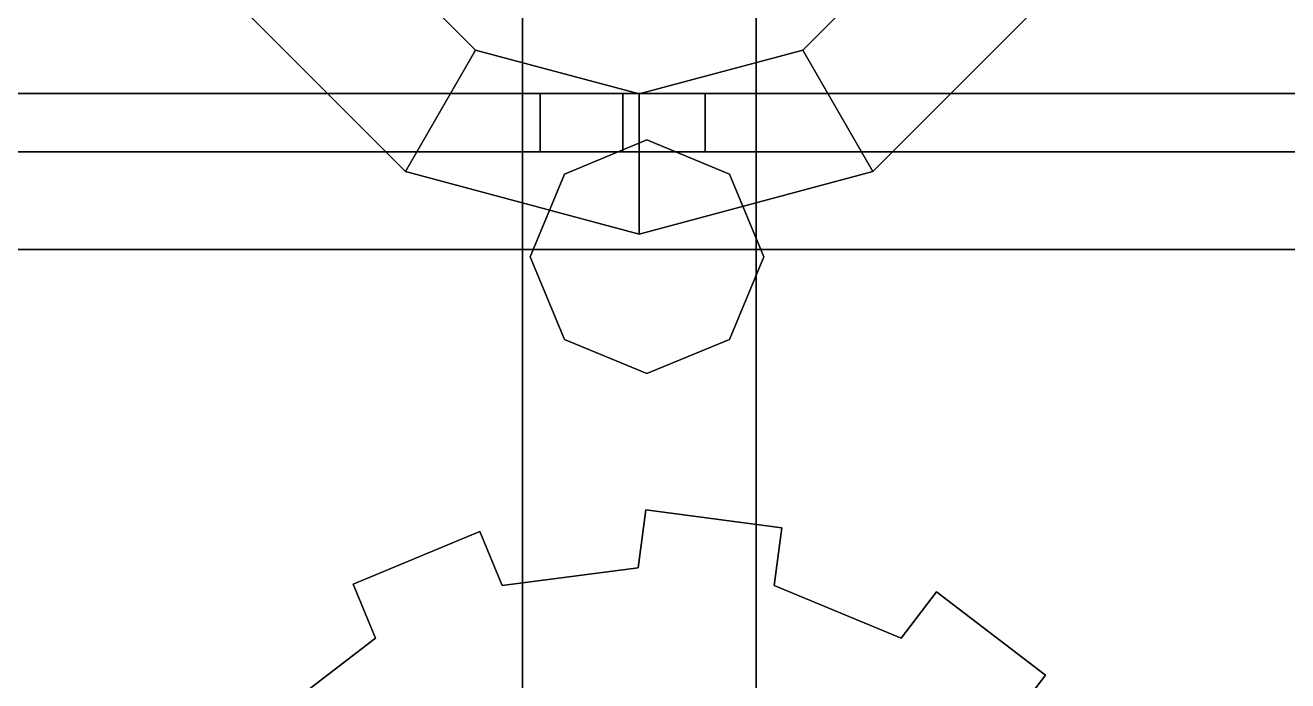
# Model space of a CAD drawing. Header units: metres. Extents: x -3.92 to 3.88, y 1068.45 to 1071.66.
# Drawn here: x -0.657 to 0.694, y 1069.515 to 1070.216 of the extents above; entities that cross this region are included whole.
import ezdxf

# ---------------------------------------------------------------- set-up
doc = ezdxf.new("R2010")
doc.units = ezdxf.units.M

msp = doc.modelspace()

# ---------------------------------------------------------------- linework, layer by layer
at = {"layer": 'Tank'}
for points, invisible_edges in [([(0.1527, 1069.6787, 19.7883), (-0.0011, 1069.6359, 19.7883), (0.0071, 1069.6979, 19.7883)], 1), ([(-0.0011, 1069.6359, 21.7883), (0.0071, 1069.6979, 19.7883), (-0.0011, 1069.6359, 19.7883)], 1), ([(0.0071, 1069.6979, 19.7883), (-0.0011, 1069.6359, 21.7883), (0.0071, 1069.6979, 21.7883)], 1), ([(-0.0011, 1069.6359, 21.7883), (0.1527, 1069.6787, 21.7883), (0.0071, 1069.6979, 21.7883)], 1), ([(0.0071, 1069.6979, 19.7883), (0.1527, 1069.6787, 21.7883), (0.1527, 1069.6787, 19.7883)], 1), ([(0.1527, 1069.6787, 21.7883), (0.0071, 1069.6979, 19.7883), (0.0071, 1069.6979, 21.7883)], 1), ([(-0.1466, 1069.6168, 19.7883), (-0.3062, 1069.6183, 19.7883), (-0.1706, 1069.6745, 19.7883)], 1), ([(-0.3062, 1069.6183, 19.7883), (-0.1706, 1069.6745, 21.7883), (-0.1706, 1069.6745, 19.7883)], 1), ([(-0.1706, 1069.6745, 21.7883), (-0.3062, 1069.6183, 19.7883), (-0.3062, 1069.6183, 21.7883)], 1), ([(-0.3062, 1069.6183, 21.7883), (-0.1466, 1069.6168, 21.7883), (-0.1706, 1069.6745, 21.7883)], 1), ([(-0.1706, 1069.6745, 21.7883), (-0.1466, 1069.6168, 19.7883), (-0.1706, 1069.6745, 19.7883)], 1), ([(-0.1466, 1069.6168, 19.7883), (-0.1706, 1069.6745, 21.7883), (-0.1466, 1069.6168, 21.7883)], 1), ([(0.1445, 1069.6168, 19.7883), (-0.0011, 1069.6359, 19.7883), (0.1527, 1069.6787, 19.7883)], 3), ([(-0.0011, 1069.6359, 21.7883), (0.1445, 1069.6168, 21.7883), (0.1527, 1069.6787, 21.7883)], 13), ([(0.1527, 1069.6787, 21.7883), (0.1445, 1069.6168, 19.7883), (0.1527, 1069.6787, 19.7883)], 1), ([(0.1445, 1069.6168, 19.7883), (0.1527, 1069.6787, 21.7883), (0.1445, 1069.6168, 21.7883)], 1), ([(0.1445, 1069.6168, 19.7883), (-0.1466, 1069.6168, 19.7883), (-0.0011, 1069.6359, 19.7883)], 13), ([(0.1445, 1069.6168, 21.7883), (-0.0011, 1069.6359, 21.7883), (-0.1466, 1069.6168, 21.7883)], 13), ([(-0.1466, 1069.6168, 19.7883), (-0.0011, 1069.6359, 21.7883), (-0.0011, 1069.6359, 19.7883)], 1), ([(-0.0011, 1069.6359, 21.7883), (-0.1466, 1069.6168, 19.7883), (-0.1466, 1069.6168, 21.7883)], 1), ([(-0.3062, 1069.6183, 19.7883), (0.2802, 1069.5606, 19.7883), (-0.2823, 1069.5606, 19.7883)], 3), ([(0.2802, 1069.5606, 19.7883), (-0.3062, 1069.6183, 19.7883), (-0.1466, 1069.6168, 19.7883)], 15), ([(-0.2823, 1069.5606, 21.7883), (-0.3062, 1069.6183, 19.7883), (-0.2823, 1069.5606, 19.7883)], 1), ([(-0.3062, 1069.6183, 19.7883), (-0.2823, 1069.5606, 21.7883), (-0.3062, 1069.6183, 21.7883)], 1), ([(-0.2823, 1069.5606, 21.7883), (-0.1466, 1069.6168, 21.7883), (-0.3062, 1069.6183, 21.7883)], 3), ([(-0.2823, 1069.5606, 21.7883), (0.2802, 1069.5606, 21.7883), (0.1445, 1069.6168, 21.7883)], 13), ([(-0.2823, 1069.5606, 21.7883), (0.1445, 1069.6168, 21.7883), (-0.1466, 1069.6168, 21.7883)], 15), ([(-0.1466, 1069.6168, 19.7883), (0.1445, 1069.6168, 19.7883), (0.2802, 1069.5606, 19.7883)], 13), ([(0.1445, 1069.6168, 19.7883), (0.2802, 1069.5606, 21.7883), (0.2802, 1069.5606, 19.7883)], 1), ([(0.2802, 1069.5606, 21.7883), (0.1445, 1069.6168, 19.7883), (0.1445, 1069.6168, 21.7883)], 1), ([(0.4347, 1069.5208, 19.7883), (0.2802, 1069.5606, 19.7883), (0.3182, 1069.6102, 19.7883)], 1), ([(0.2802, 1069.5606, 21.7883), (0.3182, 1069.6102, 19.7883), (0.2802, 1069.5606, 19.7883)], 1), ([(0.3182, 1069.6102, 19.7883), (0.2802, 1069.5606, 21.7883), (0.3182, 1069.6102, 21.7883)], 1), ([(0.3182, 1069.6102, 21.7883), (0.2802, 1069.5606, 21.7883), (0.4347, 1069.5208, 21.7883)], 2), ([(0.3182, 1069.6102, 19.7883), (0.4347, 1069.5208, 21.7883), (0.4347, 1069.5208, 19.7883)], 1), ([(0.4347, 1069.5208, 21.7883), (0.3182, 1069.6102, 19.7883), (0.3182, 1069.6102, 21.7883)], 1), ([(0.3967, 1069.4712, 19.7883), (-0.3988, 1069.4712, 19.7883), (-0.2823, 1069.5606, 19.7883)], 13), ([(-0.3988, 1069.4712, 19.7883), (-0.2823, 1069.5606, 21.7883), (-0.2823, 1069.5606, 19.7883)], 1), ([(-0.2823, 1069.5606, 21.7883), (-0.3988, 1069.4712, 19.7883), (-0.3988, 1069.4712, 21.7883)], 1), ([(-0.3988, 1069.4712, 21.7883), (0.4347, 1069.5208, 21.7883), (-0.2823, 1069.5606, 21.7883)], 3), ([(0.3967, 1069.4712, 19.7883), (-0.2823, 1069.5606, 19.7883), (0.4347, 1069.5208, 19.7883)], 3), ([(0.4347, 1069.5208, 19.7883), (-0.2823, 1069.5606, 19.7883), (0.2802, 1069.5606, 19.7883)], 15), ([(-0.2823, 1069.5606, 21.7883), (0.4347, 1069.5208, 21.7883), (0.2802, 1069.5606, 21.7883)], 15), ([(0.4347, 1069.5208, 21.7883), (-0.3988, 1069.4712, 21.7883), (0.3967, 1069.4712, 21.7883)], 3), ([(0.4347, 1069.5208, 21.7883), (0.3967, 1069.4712, 19.7883), (0.4347, 1069.5208, 19.7883)], 1), ([(0.3967, 1069.4712, 19.7883), (0.4347, 1069.5208, 21.7883), (0.3967, 1069.4712, 21.7883)], 1)]:
    msp.add_3dface(points, dxfattribs=dict(at, invisible_edges=invisible_edges))
at = {"layer": 'tower_j_cross'}
for points, invisible_edges in [([(-3.9177, 1070.1431, 25.1328), (3.8823, 1069.9764, 25.1328), (-3.9177, 1069.9764, 25.1328)], 1), ([(3.8823, 1069.9764, 25.1328), (-3.9177, 1070.1431, 25.1328), (3.8823, 1070.1431, 25.1328)], 1), ([(3.8823, 1070.1431, 25.4662), (-3.9177, 1069.9764, 25.4662), (3.8823, 1069.9764, 25.4662)], 1), ([(-3.9177, 1069.9764, 25.4662), (3.8823, 1070.1431, 25.4662), (-3.9177, 1070.1431, 25.4662)], 3), ([(-3.9177, 1070.1431, 25.4662), (3.8823, 1070.1431, 25.4662), (-0.0177, 1070.1431, 25.4662)], 1), ([(-3.9177, 1070.1431, 25.1328), (3.8823, 1070.1431, 25.4662), (3.8823, 1070.1431, 25.1328)], 1), ([(3.8823, 1070.1431, 25.4662), (-3.9177, 1070.1431, 25.1328), (-0.0177, 1070.1431, 25.4662)], 3), ([(-0.0177, 1070.1431, 25.4662), (-3.9177, 1070.1431, 25.1328), (-3.9177, 1070.1431, 25.4662)], 1), ([(-3.0177, 1070.1431, 27.4505), (2.9823, 1070.1431, 27.7838), (2.9823, 1070.1431, 27.4505)], 1), ([(2.9823, 1070.1431, 27.7838), (-3.0177, 1070.1431, 27.4505), (-0.0177, 1070.1431, 27.7838)], 3), ([(-0.0177, 1070.1431, 27.7838), (-3.0177, 1070.1431, 27.4505), (-3.0177, 1070.1431, 27.7838)], 1), ([(-3.0177, 1070.1431, 27.4505), (2.9823, 1069.9764, 27.4505), (-3.0177, 1069.9764, 27.4505)], 1), ([(2.9823, 1069.9764, 27.4505), (-3.0177, 1070.1431, 27.4505), (2.9823, 1070.1431, 27.4505)], 1), ([(2.9823, 1070.1431, 27.7838), (-3.0177, 1069.9764, 27.7838), (2.9823, 1069.9764, 27.7838)], 1), ([(-3.0177, 1069.9764, 27.7838), (2.9823, 1070.1431, 27.7838), (-3.0177, 1070.1431, 27.7838)], 3), ([(-3.0177, 1070.1431, 27.7838), (2.9823, 1070.1431, 27.7838), (-0.0177, 1070.1431, 27.7838)], 1), ([(-3.9177, 1069.9764, 25.4662), (3.8823, 1069.9764, 25.1328), (3.8823, 1069.9764, 25.4662)], 1), ([(3.8823, 1069.9764, 25.1328), (-3.9177, 1069.9764, 25.4662), (-3.9177, 1069.9764, 25.1328)], 1), ([(-3.0177, 1069.9764, 27.7838), (2.9823, 1069.9764, 27.4505), (2.9823, 1069.9764, 27.7838)], 1), ([(2.9823, 1069.9764, 27.4505), (-3.0177, 1069.9764, 27.7838), (-3.0177, 1069.9764, 27.4505)], 1)]:
    msp.add_3dface(points, dxfattribs=dict(at, invisible_edges=invisible_edges))
at = {"layer": 'tower_j_diag', "invisible_edges": 1}
for points in [[(-0.106, 1070.1431, 23.7186), (-1.3435, 1070.1431, 25.1328), (-1.5203, 1070.1431, 25.1328)], [(-0.106, 1070.1431, 23.7186), (-1.5203, 1070.0806, 25.1328), (-0.106, 1070.0806, 23.7186)], [(-1.5203, 1070.0806, 25.1328), (-0.106, 1070.1431, 23.7186), (-1.5203, 1070.1431, 25.1328)], [(-0.106, 1070.1431, 26.0363), (-1.3435, 1070.1431, 27.4505), (-1.5203, 1070.1431, 27.4505)], [(-0.106, 1070.1431, 26.0363), (-1.5203, 1070.0806, 27.4505), (-0.106, 1070.0806, 26.0363)], [(-1.5203, 1070.0806, 27.4505), (-0.106, 1070.1431, 26.0363), (-1.5203, 1070.1431, 27.4505)], [(-1.3435, 1070.1431, 25.1328), (-0.106, 1070.1431, 23.7186), (-0.0177, 1070.1431, 23.807)], [(-1.3435, 1070.1431, 25.1328), (-0.0177, 1070.0806, 23.807), (-1.3435, 1070.0806, 25.1328)], [(-0.0177, 1070.0806, 23.807), (-1.3435, 1070.1431, 25.1328), (-0.0177, 1070.1431, 23.807)], [(-1.3435, 1070.1431, 27.4505), (-0.106, 1070.1431, 26.0363), (-0.0177, 1070.1431, 26.1247)], [(-1.3435, 1070.1431, 27.4505), (-0.0177, 1070.0806, 26.1247), (-1.3435, 1070.0806, 27.4505)], [(-0.0177, 1070.0806, 26.1247), (-1.3435, 1070.1431, 27.4505), (-0.0177, 1070.1431, 26.1247)], [(-0.0177, 1070.0806, 23.807), (-0.106, 1070.1431, 23.7186), (-0.106, 1070.0806, 23.7186)], [(-0.106, 1070.1431, 23.7186), (-0.0177, 1070.0806, 23.807), (-0.0177, 1070.1431, 23.807)], [(-0.0177, 1070.0806, 26.1247), (-0.106, 1070.1431, 26.0363), (-0.106, 1070.0806, 26.0363)], [(-0.106, 1070.1431, 26.0363), (-0.0177, 1070.0806, 26.1247), (-0.0177, 1070.1431, 26.1247)], [(1.3082, 1070.1431, 25.1328), (0.0707, 1070.1431, 23.7186), (-0.0177, 1070.1431, 23.807)], [(1.3082, 1070.1431, 25.1328), (-0.0177, 1070.0806, 23.807), (1.3082, 1070.0806, 25.1328)], [(-0.0177, 1070.0806, 23.807), (1.3082, 1070.1431, 25.1328), (-0.0177, 1070.1431, 23.807)], [(-0.0177, 1070.0806, 23.807), (0.0707, 1070.1431, 23.7186), (0.0707, 1070.0806, 23.7186)], [(0.0707, 1070.1431, 23.7186), (-0.0177, 1070.0806, 23.807), (-0.0177, 1070.1431, 23.807)], [(1.3082, 1070.1431, 27.4505), (0.0707, 1070.1431, 26.0363), (-0.0177, 1070.1431, 26.1247)], [(1.3082, 1070.1431, 27.4505), (-0.0177, 1070.0806, 26.1247), (1.3082, 1070.0806, 27.4505)], [(-0.0177, 1070.0806, 26.1247), (1.3082, 1070.1431, 27.4505), (-0.0177, 1070.1431, 26.1247)], [(-0.0177, 1070.0806, 26.1247), (0.0707, 1070.1431, 26.0363), (0.0707, 1070.0806, 26.0363)], [(0.0707, 1070.1431, 26.0363), (-0.0177, 1070.0806, 26.1247), (-0.0177, 1070.1431, 26.1247)], [(0.0707, 1070.1431, 23.7186), (1.3082, 1070.1431, 25.1328), (1.4849, 1070.1431, 25.1328)], [(0.0707, 1070.1431, 23.7186), (1.4849, 1070.0806, 25.1328), (0.0707, 1070.0806, 23.7186)], [(1.4849, 1070.0806, 25.1328), (0.0707, 1070.1431, 23.7186), (1.4849, 1070.1431, 25.1328)], [(0.0707, 1070.1431, 26.0363), (1.3082, 1070.1431, 27.4505), (1.4849, 1070.1431, 27.4505)], [(0.0707, 1070.1431, 26.0363), (1.4849, 1070.0806, 27.4505), (0.0707, 1070.0806, 26.0363)], [(1.4849, 1070.0806, 27.4505), (0.0707, 1070.1431, 26.0363), (1.4849, 1070.1431, 27.4505)], [(-1.3435, 1070.0806, 25.1328), (-0.106, 1070.0806, 23.7186), (-1.5203, 1070.0806, 25.1328)], [(-1.3435, 1070.0806, 27.4505), (-0.106, 1070.0806, 26.0363), (-1.5203, 1070.0806, 27.4505)], [(-0.106, 1070.0806, 23.7186), (-1.3435, 1070.0806, 25.1328), (-0.0177, 1070.0806, 23.807)], [(-0.106, 1070.0806, 26.0363), (-1.3435, 1070.0806, 27.4505), (-0.0177, 1070.0806, 26.1247)], [(0.0707, 1070.0806, 23.7186), (1.3082, 1070.0806, 25.1328), (-0.0177, 1070.0806, 23.807)], [(0.0707, 1070.0806, 26.0363), (1.3082, 1070.0806, 27.4505), (-0.0177, 1070.0806, 26.1247)], [(1.3082, 1070.0806, 25.1328), (0.0707, 1070.0806, 23.7186), (1.4849, 1070.0806, 25.1328)], [(1.3082, 1070.0806, 27.4505), (0.0707, 1070.0806, 26.0363), (1.4849, 1070.0806, 27.4505)]]:
    msp.add_3dface(points, dxfattribs=at)
at = {"layer": 'tower_j_insulator'}
for points, invisible_edges in [([(-0.0801, 1070.0569, 17.9108), (0.0966, 1070.0569, 17.9108), (0.0083, 1070.0935, 17.9108)], 1), ([(0.0966, 1070.0569, 17.8483), (-0.0801, 1070.0569, 17.8483), (0.0083, 1070.0935, 17.8483)], 1), ([(0.0966, 1070.0569, 18.1296), (-0.0801, 1070.0569, 18.1296), (0.0083, 1070.0935, 18.1296)], 1), ([(0.0966, 1070.0569, 17.4733), (-0.0801, 1070.0569, 17.4733), (0.0083, 1070.0935, 17.4733)], 1), ([(-0.0801, 1070.0569, 17.4733), (0.0083, 1070.0935, 17.5358), (0.0083, 1070.0935, 17.4733)], 1), ([(0.0083, 1070.0935, 17.5358), (-0.0801, 1070.0569, 17.4733), (-0.0801, 1070.0569, 17.5358)], 1), ([(-0.0801, 1070.0569, 17.5358), (0.0966, 1070.0569, 17.5358), (0.0083, 1070.0935, 17.5358)], 1), ([(0.0966, 1070.0569, 17.5671), (-0.0801, 1070.0569, 17.5671), (0.0083, 1070.0935, 17.5671)], 1), ([(-0.0801, 1070.0569, 18.1296), (0.0083, 1070.0935, 18.1921), (0.0083, 1070.0935, 18.1296)], 1), ([(0.0083, 1070.0935, 18.1921), (-0.0801, 1070.0569, 18.1296), (-0.0801, 1070.0569, 18.1921)], 1), ([(-0.0801, 1070.0569, 17.6296), (0.0966, 1070.0569, 17.6296), (0.0083, 1070.0935, 17.6296)], 1), ([(-0.0801, 1070.0569, 17.5671), (0.0083, 1070.0935, 17.6296), (0.0083, 1070.0935, 17.5671)], 1), ([(0.0083, 1070.0935, 17.6296), (-0.0801, 1070.0569, 17.5671), (-0.0801, 1070.0569, 17.6296)], 1), ([(-0.0801, 1070.0569, 18.0046), (0.0966, 1070.0569, 18.0046), (0.0083, 1070.0935, 18.0046)], 1), ([(-0.0801, 1070.0569, 18.1921), (0.0966, 1070.0569, 18.1921), (0.0083, 1070.0935, 18.1921)], 1), ([(0.0966, 1070.0569, 18.0358), (-0.0801, 1070.0569, 18.0358), (0.0083, 1070.0935, 18.0358)], 1), ([(-0.0801, 1070.0569, 18.0983), (0.0966, 1070.0569, 18.0983), (0.0083, 1070.0935, 18.0983)], 1), ([(0.0966, 1070.0569, 17.9421), (-0.0801, 1070.0569, 17.9421), (0.0083, 1070.0935, 17.9421)], 1), ([(-0.0801, 1070.0569, 17.8483), (0.0083, 1070.0935, 17.9108), (0.0083, 1070.0935, 17.8483)], 1), ([(0.0083, 1070.0935, 17.9108), (-0.0801, 1070.0569, 17.8483), (-0.0801, 1070.0569, 17.9108)], 1), ([(-0.0801, 1070.0569, 18.0358), (0.0083, 1070.0935, 18.0983), (0.0083, 1070.0935, 18.0358)], 1), ([(0.0083, 1070.0935, 18.0983), (-0.0801, 1070.0569, 18.0358), (-0.0801, 1070.0569, 18.0983)], 1), ([(-0.0801, 1070.0569, 17.9421), (0.0083, 1070.0935, 18.0046), (0.0083, 1070.0935, 17.9421)], 1), ([(0.0083, 1070.0935, 18.0046), (-0.0801, 1070.0569, 17.9421), (-0.0801, 1070.0569, 18.0046)], 1), ([(-0.0801, 1070.0569, 17.8171), (0.0966, 1070.0569, 17.8171), (0.0083, 1070.0935, 17.8171)], 1), ([(-0.0801, 1070.0569, 17.7546), (0.0083, 1070.0935, 17.8171), (0.0083, 1070.0935, 17.7546)], 1), ([(0.0083, 1070.0935, 17.8171), (-0.0801, 1070.0569, 17.7546), (-0.0801, 1070.0569, 17.8171)], 1), ([(0.0966, 1070.0569, 17.7546), (-0.0801, 1070.0569, 17.7546), (0.0083, 1070.0935, 17.7546)], 1), ([(0.0966, 1070.0569, 17.6608), (-0.0801, 1070.0569, 17.6608), (0.0083, 1070.0935, 17.6608)], 1), ([(-0.0801, 1070.0569, 17.6608), (0.0083, 1070.0935, 17.7233), (0.0083, 1070.0935, 17.6608)], 1), ([(0.0083, 1070.0935, 17.7233), (-0.0801, 1070.0569, 17.6608), (-0.0801, 1070.0569, 17.7233)], 1), ([(-0.0801, 1070.0569, 17.7233), (0.0966, 1070.0569, 17.7233), (0.0083, 1070.0935, 17.7233)], 1), ([(0.0083, 1070.0935, 17.4733), (0.0966, 1070.0569, 17.5358), (0.0966, 1070.0569, 17.4733)], 1), ([(0.0966, 1070.0569, 17.5358), (0.0083, 1070.0935, 17.4733), (0.0083, 1070.0935, 17.5358)], 1), ([(0.0083, 1070.0935, 18.1296), (0.0966, 1070.0569, 18.1921), (0.0966, 1070.0569, 18.1296)], 1), ([(0.0966, 1070.0569, 18.1921), (0.0083, 1070.0935, 18.1296), (0.0083, 1070.0935, 18.1921)], 1), ([(0.0083, 1070.0935, 17.5671), (0.0966, 1070.0569, 17.6296), (0.0966, 1070.0569, 17.5671)], 1), ([(0.0966, 1070.0569, 17.6296), (0.0083, 1070.0935, 17.5671), (0.0083, 1070.0935, 17.6296)], 1), ([(0.0083, 1070.0935, 18.0358), (0.0966, 1070.0569, 18.0983), (0.0966, 1070.0569, 18.0358)], 1), ([(0.0966, 1070.0569, 18.0983), (0.0083, 1070.0935, 18.0358), (0.0083, 1070.0935, 18.0983)], 1), ([(0.0083, 1070.0935, 17.8483), (0.0966, 1070.0569, 17.9108), (0.0966, 1070.0569, 17.8483)], 1), ([(0.0966, 1070.0569, 17.9108), (0.0083, 1070.0935, 17.8483), (0.0083, 1070.0935, 17.9108)], 1), ([(0.0083, 1070.0935, 17.9421), (0.0966, 1070.0569, 18.0046), (0.0966, 1070.0569, 17.9421)], 1), ([(0.0966, 1070.0569, 18.0046), (0.0083, 1070.0935, 17.9421), (0.0083, 1070.0935, 18.0046)], 1), ([(0.0083, 1070.0935, 17.7546), (0.0966, 1070.0569, 17.8171), (0.0966, 1070.0569, 17.7546)], 1), ([(0.0966, 1070.0569, 17.8171), (0.0083, 1070.0935, 17.7546), (0.0083, 1070.0935, 17.8171)], 1), ([(0.0083, 1070.0935, 17.6608), (0.0966, 1070.0569, 17.7233), (0.0966, 1070.0569, 17.6608)], 1), ([(0.0966, 1070.0569, 17.7233), (0.0083, 1070.0935, 17.6608), (0.0083, 1070.0935, 17.7233)], 1), ([(-0.1167, 1069.9685, 17.9108), (0.1333, 1069.9685, 17.9108), (0.0966, 1070.0569, 17.9108)], 13), ([(-0.1167, 1069.9685, 17.9108), (0.0966, 1070.0569, 17.9108), (-0.0801, 1070.0569, 17.9108)], 3), ([(0.1333, 1069.9685, 17.8483), (-0.1167, 1069.9685, 17.8483), (-0.0801, 1070.0569, 17.8483)], 13), ([(-0.1167, 1069.9685, 17.9108), (-0.0801, 1070.0569, 17.8483), (-0.1167, 1069.9685, 17.8483)], 1), ([(-0.0801, 1070.0569, 17.8483), (-0.1167, 1069.9685, 17.9108), (-0.0801, 1070.0569, 17.9108)], 1), ([(0.1333, 1069.9685, 18.1296), (-0.1167, 1069.9685, 18.1296), (-0.0801, 1070.0569, 18.1296)], 13), ([(0.1333, 1069.9685, 17.4733), (-0.1167, 1069.9685, 17.4733), (-0.0801, 1070.0569, 17.4733)], 13), ([(-0.1167, 1069.9685, 17.5358), (0.1333, 1069.9685, 17.5358), (0.0966, 1070.0569, 17.5358)], 13), ([(-0.1167, 1069.9685, 17.5358), (0.0966, 1070.0569, 17.5358), (-0.0801, 1070.0569, 17.5358)], 3), ([(0.1333, 1069.9685, 17.5671), (-0.1167, 1069.9685, 17.5671), (-0.0801, 1070.0569, 17.5671)], 13), ([(-0.1167, 1069.9685, 17.6296), (0.1333, 1069.9685, 17.6296), (0.0966, 1070.0569, 17.6296)], 13), ([(-0.1167, 1069.9685, 17.6296), (0.0966, 1070.0569, 17.6296), (-0.0801, 1070.0569, 17.6296)], 3), ([(-0.1167, 1069.9685, 18.1921), (-0.0801, 1070.0569, 18.1296), (-0.1167, 1069.9685, 18.1296)], 1), ([(-0.0801, 1070.0569, 18.1296), (-0.1167, 1069.9685, 18.1921), (-0.0801, 1070.0569, 18.1921)], 1), ([(-0.1167, 1069.9685, 17.5358), (-0.0801, 1070.0569, 17.4733), (-0.1167, 1069.9685, 17.4733)], 1), ([(-0.0801, 1070.0569, 17.4733), (-0.1167, 1069.9685, 17.5358), (-0.0801, 1070.0569, 17.5358)], 1), ([(-0.1167, 1069.9685, 17.6296), (-0.0801, 1070.0569, 17.5671), (-0.1167, 1069.9685, 17.5671)], 1), ([(-0.0801, 1070.0569, 17.5671), (-0.1167, 1069.9685, 17.6296), (-0.0801, 1070.0569, 17.6296)], 1), ([(-0.1167, 1069.9685, 18.0046), (0.1333, 1069.9685, 18.0046), (0.0966, 1070.0569, 18.0046)], 13), ([(-0.1167, 1069.9685, 18.0046), (0.0966, 1070.0569, 18.0046), (-0.0801, 1070.0569, 18.0046)], 3), ([(-0.1167, 1069.9685, 18.1921), (0.1333, 1069.9685, 18.1921), (0.0966, 1070.0569, 18.1921)], 13), ([(-0.1167, 1069.9685, 18.1921), (0.0966, 1070.0569, 18.1921), (-0.0801, 1070.0569, 18.1921)], 3), ([(0.1333, 1069.9685, 18.0358), (-0.1167, 1069.9685, 18.0358), (-0.0801, 1070.0569, 18.0358)], 13), ([(-0.1167, 1069.9685, 18.0983), (0.1333, 1069.9685, 18.0983), (0.0966, 1070.0569, 18.0983)], 13), ([(-0.1167, 1069.9685, 18.0983), (0.0966, 1070.0569, 18.0983), (-0.0801, 1070.0569, 18.0983)], 3), ([(0.1333, 1069.9685, 17.9421), (-0.1167, 1069.9685, 17.9421), (-0.0801, 1070.0569, 17.9421)], 13), ([(-0.1167, 1069.9685, 18.0983), (-0.0801, 1070.0569, 18.0358), (-0.1167, 1069.9685, 18.0358)], 1), ([(-0.0801, 1070.0569, 18.0358), (-0.1167, 1069.9685, 18.0983), (-0.0801, 1070.0569, 18.0983)], 1), ([(-0.1167, 1069.9685, 18.0046), (-0.0801, 1070.0569, 17.9421), (-0.1167, 1069.9685, 17.9421)], 1), ([(-0.0801, 1070.0569, 17.9421), (-0.1167, 1069.9685, 18.0046), (-0.0801, 1070.0569, 18.0046)], 1), ([(-0.1167, 1069.9685, 17.8171), (0.1333, 1069.9685, 17.8171), (0.0966, 1070.0569, 17.8171)], 13), ([(-0.1167, 1069.9685, 17.8171), (0.0966, 1070.0569, 17.8171), (-0.0801, 1070.0569, 17.8171)], 3), ([(-0.1167, 1069.9685, 17.8171), (-0.0801, 1070.0569, 17.7546), (-0.1167, 1069.9685, 17.7546)], 1), ([(-0.0801, 1070.0569, 17.7546), (-0.1167, 1069.9685, 17.8171), (-0.0801, 1070.0569, 17.8171)], 1), ([(0.1333, 1069.9685, 17.7546), (-0.1167, 1069.9685, 17.7546), (-0.0801, 1070.0569, 17.7546)], 13), ([(0.1333, 1069.9685, 17.6608), (-0.1167, 1069.9685, 17.6608), (-0.0801, 1070.0569, 17.6608)], 13), ([(-0.1167, 1069.9685, 17.7233), (-0.0801, 1070.0569, 17.6608), (-0.1167, 1069.9685, 17.6608)], 1), ([(-0.0801, 1070.0569, 17.6608), (-0.1167, 1069.9685, 17.7233), (-0.0801, 1070.0569, 17.7233)], 1), ([(-0.1167, 1069.9685, 17.7233), (0.1333, 1069.9685, 17.7233), (0.0966, 1070.0569, 17.7233)], 13), ([(-0.1167, 1069.9685, 17.7233), (0.0966, 1070.0569, 17.7233), (-0.0801, 1070.0569, 17.7233)], 3), ([(0.1333, 1069.9685, 17.8483), (-0.0801, 1070.0569, 17.8483), (0.0966, 1070.0569, 17.8483)], 3), ([(0.1333, 1069.9685, 18.1296), (-0.0801, 1070.0569, 18.1296), (0.0966, 1070.0569, 18.1296)], 3), ([(0.1333, 1069.9685, 17.4733), (-0.0801, 1070.0569, 17.4733), (0.0966, 1070.0569, 17.4733)], 3), ([(0.1333, 1069.9685, 17.5671), (-0.0801, 1070.0569, 17.5671), (0.0966, 1070.0569, 17.5671)], 3), ([(0.1333, 1069.9685, 18.0358), (-0.0801, 1070.0569, 18.0358), (0.0966, 1070.0569, 18.0358)], 3), ([(0.1333, 1069.9685, 17.9421), (-0.0801, 1070.0569, 17.9421), (0.0966, 1070.0569, 17.9421)], 3), ([(0.1333, 1069.9685, 17.7546), (-0.0801, 1070.0569, 17.7546), (0.0966, 1070.0569, 17.7546)], 3), ([(0.1333, 1069.9685, 17.6608), (-0.0801, 1070.0569, 17.6608), (0.0966, 1070.0569, 17.6608)], 3), ([(0.0966, 1070.0569, 17.9108), (0.1333, 1069.9685, 17.8483), (0.0966, 1070.0569, 17.8483)], 1), ([(0.1333, 1069.9685, 17.8483), (0.0966, 1070.0569, 17.9108), (0.1333, 1069.9685, 17.9108)], 1), ([(0.0966, 1070.0569, 17.5358), (0.1333, 1069.9685, 17.4733), (0.0966, 1070.0569, 17.4733)], 1), ([(0.1333, 1069.9685, 17.4733), (0.0966, 1070.0569, 17.5358), (0.1333, 1069.9685, 17.5358)], 1), ([(0.0966, 1070.0569, 18.1921), (0.1333, 1069.9685, 18.1296), (0.0966, 1070.0569, 18.1296)], 1), ([(0.1333, 1069.9685, 18.1296), (0.0966, 1070.0569, 18.1921), (0.1333, 1069.9685, 18.1921)], 1), ([(0.0966, 1070.0569, 17.6296), (0.1333, 1069.9685, 17.5671), (0.0966, 1070.0569, 17.5671)], 1), ([(0.1333, 1069.9685, 17.5671), (0.0966, 1070.0569, 17.6296), (0.1333, 1069.9685, 17.6296)], 1), ([(0.0966, 1070.0569, 18.0983), (0.1333, 1069.9685, 18.0358), (0.0966, 1070.0569, 18.0358)], 1), ([(0.1333, 1069.9685, 18.0358), (0.0966, 1070.0569, 18.0983), (0.1333, 1069.9685, 18.0983)], 1), ([(0.0966, 1070.0569, 18.0046), (0.1333, 1069.9685, 17.9421), (0.0966, 1070.0569, 17.9421)], 1), ([(0.1333, 1069.9685, 17.9421), (0.0966, 1070.0569, 18.0046), (0.1333, 1069.9685, 18.0046)], 1), ([(0.0966, 1070.0569, 17.8171), (0.1333, 1069.9685, 17.7546), (0.0966, 1070.0569, 17.7546)], 1), ([(0.1333, 1069.9685, 17.7546), (0.0966, 1070.0569, 17.8171), (0.1333, 1069.9685, 17.8171)], 1), ([(0.0966, 1070.0569, 17.7233), (0.1333, 1069.9685, 17.6608), (0.0966, 1070.0569, 17.6608)], 1), ([(0.1333, 1069.9685, 17.6608), (0.0966, 1070.0569, 17.7233), (0.1333, 1069.9685, 17.7233)], 1), ([(-0.0801, 1069.8801, 17.9108), (0.1333, 1069.9685, 17.9108), (-0.1167, 1069.9685, 17.9108)], 3), ([(0.0966, 1069.8801, 17.8483), (-0.0801, 1069.8801, 17.8483), (-0.1167, 1069.9685, 17.8483)], 13), ([(0.0966, 1069.8801, 17.8483), (-0.1167, 1069.9685, 17.8483), (0.1333, 1069.9685, 17.8483)], 3), ([(-0.0801, 1069.8801, 17.9108), (-0.1167, 1069.9685, 17.8483), (-0.0801, 1069.8801, 17.8483)], 1), ([(-0.1167, 1069.9685, 17.8483), (-0.0801, 1069.8801, 17.9108), (-0.1167, 1069.9685, 17.9108)], 1), ([(0.0966, 1069.8801, 18.1296), (-0.0801, 1069.8801, 18.1296), (-0.1167, 1069.9685, 18.1296)], 13), ([(0.0966, 1069.8801, 18.1296), (-0.1167, 1069.9685, 18.1296), (0.1333, 1069.9685, 18.1296)], 3), ([(0.0966, 1069.8801, 17.4733), (-0.0801, 1069.8801, 17.4733), (-0.1167, 1069.9685, 17.4733)], 13), ([(0.0966, 1069.8801, 17.4733), (-0.1167, 1069.9685, 17.4733), (0.1333, 1069.9685, 17.4733)], 3), ([(-0.0801, 1069.8801, 17.6296), (-0.1167, 1069.9685, 17.5671), (-0.0801, 1069.8801, 17.5671)], 1), ([(-0.1167, 1069.9685, 17.5671), (-0.0801, 1069.8801, 17.6296), (-0.1167, 1069.9685, 17.6296)], 1), ([(-0.0801, 1069.8801, 17.5358), (0.1333, 1069.9685, 17.5358), (-0.1167, 1069.9685, 17.5358)], 3), ([(0.0966, 1069.8801, 17.5671), (-0.0801, 1069.8801, 17.5671), (-0.1167, 1069.9685, 17.5671)], 13), ([(0.0966, 1069.8801, 17.5671), (-0.1167, 1069.9685, 17.5671), (0.1333, 1069.9685, 17.5671)], 3), ([(-0.0801, 1069.8801, 17.6296), (0.1333, 1069.9685, 17.6296), (-0.1167, 1069.9685, 17.6296)], 3), ([(-0.0801, 1069.8801, 18.1921), (-0.1167, 1069.9685, 18.1296), (-0.0801, 1069.8801, 18.1296)], 1), ([(-0.1167, 1069.9685, 18.1296), (-0.0801, 1069.8801, 18.1921), (-0.1167, 1069.9685, 18.1921)], 1), ([(-0.0801, 1069.8801, 17.5358), (-0.1167, 1069.9685, 17.4733), (-0.0801, 1069.8801, 17.4733)], 1), ([(-0.1167, 1069.9685, 17.4733), (-0.0801, 1069.8801, 17.5358), (-0.1167, 1069.9685, 17.5358)], 1), ([(-0.0801, 1069.8801, 18.0046), (0.1333, 1069.9685, 18.0046), (-0.1167, 1069.9685, 18.0046)], 3), ([(-0.0801, 1069.8801, 18.1921), (0.1333, 1069.9685, 18.1921), (-0.1167, 1069.9685, 18.1921)], 3), ([(0.0966, 1069.8801, 18.0358), (-0.0801, 1069.8801, 18.0358), (-0.1167, 1069.9685, 18.0358)], 13), ([(0.0966, 1069.8801, 18.0358), (-0.1167, 1069.9685, 18.0358), (0.1333, 1069.9685, 18.0358)], 3), ([(-0.0801, 1069.8801, 18.0983), (-0.1167, 1069.9685, 18.0358), (-0.0801, 1069.8801, 18.0358)], 1), ([(-0.1167, 1069.9685, 18.0358), (-0.0801, 1069.8801, 18.0983), (-0.1167, 1069.9685, 18.0983)], 1), ([(-0.0801, 1069.8801, 18.0983), (0.1333, 1069.9685, 18.0983), (-0.1167, 1069.9685, 18.0983)], 3), ([(0.0966, 1069.8801, 17.9421), (-0.0801, 1069.8801, 17.9421), (-0.1167, 1069.9685, 17.9421)], 13), ([(0.0966, 1069.8801, 17.9421), (-0.1167, 1069.9685, 17.9421), (0.1333, 1069.9685, 17.9421)], 3), ([(-0.0801, 1069.8801, 18.0046), (-0.1167, 1069.9685, 17.9421), (-0.0801, 1069.8801, 17.9421)], 1), ([(-0.1167, 1069.9685, 17.9421), (-0.0801, 1069.8801, 18.0046), (-0.1167, 1069.9685, 18.0046)], 1), ([(-0.0801, 1069.8801, 17.8171), (0.1333, 1069.9685, 17.8171), (-0.1167, 1069.9685, 17.8171)], 3), ([(-0.0801, 1069.8801, 17.8171), (-0.1167, 1069.9685, 17.7546), (-0.0801, 1069.8801, 17.7546)], 1), ([(-0.1167, 1069.9685, 17.7546), (-0.0801, 1069.8801, 17.8171), (-0.1167, 1069.9685, 17.8171)], 1), ([(0.0966, 1069.8801, 17.7546), (-0.0801, 1069.8801, 17.7546), (-0.1167, 1069.9685, 17.7546)], 13), ([(0.0966, 1069.8801, 17.7546), (-0.1167, 1069.9685, 17.7546), (0.1333, 1069.9685, 17.7546)], 3), ([(-0.0801, 1069.8801, 17.7233), (-0.1167, 1069.9685, 17.6608), (-0.0801, 1069.8801, 17.6608)], 1), ([(-0.1167, 1069.9685, 17.6608), (-0.0801, 1069.8801, 17.7233), (-0.1167, 1069.9685, 17.7233)], 1), ([(0.0966, 1069.8801, 17.6608), (-0.0801, 1069.8801, 17.6608), (-0.1167, 1069.9685, 17.6608)], 13), ([(0.0966, 1069.8801, 17.6608), (-0.1167, 1069.9685, 17.6608), (0.1333, 1069.9685, 17.6608)], 3), ([(-0.0801, 1069.8801, 17.7233), (0.1333, 1069.9685, 17.7233), (-0.1167, 1069.9685, 17.7233)], 3), ([(-0.0801, 1069.8801, 17.9108), (0.0966, 1069.8801, 17.9108), (0.1333, 1069.9685, 17.9108)], 13), ([(-0.0801, 1069.8801, 17.5358), (0.0966, 1069.8801, 17.5358), (0.1333, 1069.9685, 17.5358)], 13), ([(-0.0801, 1069.8801, 17.6296), (0.0966, 1069.8801, 17.6296), (0.1333, 1069.9685, 17.6296)], 13), ([(-0.0801, 1069.8801, 18.0046), (0.0966, 1069.8801, 18.0046), (0.1333, 1069.9685, 18.0046)], 13), ([(-0.0801, 1069.8801, 18.1921), (0.0966, 1069.8801, 18.1921), (0.1333, 1069.9685, 18.1921)], 13), ([(-0.0801, 1069.8801, 18.0983), (0.0966, 1069.8801, 18.0983), (0.1333, 1069.9685, 18.0983)], 13), ([(-0.0801, 1069.8801, 17.8171), (0.0966, 1069.8801, 17.8171), (0.1333, 1069.9685, 17.8171)], 13), ([(-0.0801, 1069.8801, 17.7233), (0.0966, 1069.8801, 17.7233), (0.1333, 1069.9685, 17.7233)], 13), ([(0.1333, 1069.9685, 17.5358), (0.0966, 1069.8801, 17.4733), (0.1333, 1069.9685, 17.4733)], 1), ([(0.0966, 1069.8801, 17.4733), (0.1333, 1069.9685, 17.5358), (0.0966, 1069.8801, 17.5358)], 1), ([(0.1333, 1069.9685, 17.6296), (0.0966, 1069.8801, 17.5671), (0.1333, 1069.9685, 17.5671)], 1), ([(0.0966, 1069.8801, 17.5671), (0.1333, 1069.9685, 17.6296), (0.0966, 1069.8801, 17.6296)], 1), ([(0.1333, 1069.9685, 18.1921), (0.0966, 1069.8801, 18.1296), (0.1333, 1069.9685, 18.1296)], 1), ([(0.0966, 1069.8801, 18.1296), (0.1333, 1069.9685, 18.1921), (0.0966, 1069.8801, 18.1921)], 1), ([(0.1333, 1069.9685, 17.9108), (0.0966, 1069.8801, 17.8483), (0.1333, 1069.9685, 17.8483)], 1), ([(0.0966, 1069.8801, 17.8483), (0.1333, 1069.9685, 17.9108), (0.0966, 1069.8801, 17.9108)], 1), ([(0.1333, 1069.9685, 18.0983), (0.0966, 1069.8801, 18.0358), (0.1333, 1069.9685, 18.0358)], 1), ([(0.0966, 1069.8801, 18.0358), (0.1333, 1069.9685, 18.0983), (0.0966, 1069.8801, 18.0983)], 1), ([(0.1333, 1069.9685, 18.0046), (0.0966, 1069.8801, 17.9421), (0.1333, 1069.9685, 17.9421)], 1), ([(0.0966, 1069.8801, 17.9421), (0.1333, 1069.9685, 18.0046), (0.0966, 1069.8801, 18.0046)], 1), ([(0.1333, 1069.9685, 17.8171), (0.0966, 1069.8801, 17.7546), (0.1333, 1069.9685, 17.7546)], 1), ([(0.0966, 1069.8801, 17.7546), (0.1333, 1069.9685, 17.8171), (0.0966, 1069.8801, 17.8171)], 1), ([(0.1333, 1069.9685, 17.7233), (0.0966, 1069.8801, 17.6608), (0.1333, 1069.9685, 17.6608)], 1), ([(0.0966, 1069.8801, 17.6608), (0.1333, 1069.9685, 17.7233), (0.0966, 1069.8801, 17.7233)], 1), ([(0.0966, 1069.8801, 17.9108), (-0.0801, 1069.8801, 17.9108), (0.0083, 1069.8435, 17.9108)], 1), ([(-0.0801, 1069.8801, 17.8483), (0.0966, 1069.8801, 17.8483), (0.0083, 1069.8435, 17.8483)], 1), ([(-0.0801, 1069.8801, 18.1296), (0.0966, 1069.8801, 18.1296), (0.0083, 1069.8435, 18.1296)], 1), ([(-0.0801, 1069.8801, 17.5358), (0.0083, 1069.8435, 17.4733), (0.0083, 1069.8435, 17.5358)], 1), ([(0.0083, 1069.8435, 17.4733), (-0.0801, 1069.8801, 17.5358), (-0.0801, 1069.8801, 17.4733)], 1), ([(-0.0801, 1069.8801, 18.0983), (0.0083, 1069.8435, 18.0358), (0.0083, 1069.8435, 18.0983)], 1), ([(0.0083, 1069.8435, 18.0358), (-0.0801, 1069.8801, 18.0983), (-0.0801, 1069.8801, 18.0358)], 1), ([(-0.0801, 1069.8801, 17.9108), (0.0083, 1069.8435, 17.8483), (0.0083, 1069.8435, 17.9108)], 1), ([(0.0083, 1069.8435, 17.8483), (-0.0801, 1069.8801, 17.9108), (-0.0801, 1069.8801, 17.8483)], 1), ([(-0.0801, 1069.8801, 17.4733), (0.0966, 1069.8801, 17.4733), (0.0083, 1069.8435, 17.4733)], 1), ([(0.0966, 1069.8801, 17.5358), (-0.0801, 1069.8801, 17.5358), (0.0083, 1069.8435, 17.5358)], 1), ([(-0.0801, 1069.8801, 17.5671), (0.0966, 1069.8801, 17.5671), (0.0083, 1069.8435, 17.5671)], 1), ([(0.0966, 1069.8801, 17.6296), (-0.0801, 1069.8801, 17.6296), (0.0083, 1069.8435, 17.6296)], 1), ([(-0.0801, 1069.8801, 18.1921), (0.0083, 1069.8435, 18.1296), (0.0083, 1069.8435, 18.1921)], 1), ([(0.0083, 1069.8435, 18.1296), (-0.0801, 1069.8801, 18.1921), (-0.0801, 1069.8801, 18.1296)], 1), ([(-0.0801, 1069.8801, 17.6296), (0.0083, 1069.8435, 17.5671), (0.0083, 1069.8435, 17.6296)], 1), ([(0.0083, 1069.8435, 17.5671), (-0.0801, 1069.8801, 17.6296), (-0.0801, 1069.8801, 17.5671)], 1), ([(0.0966, 1069.8801, 18.0046), (-0.0801, 1069.8801, 18.0046), (0.0083, 1069.8435, 18.0046)], 1), ([(0.0966, 1069.8801, 18.1921), (-0.0801, 1069.8801, 18.1921), (0.0083, 1069.8435, 18.1921)], 1), ([(-0.0801, 1069.8801, 18.0358), (0.0966, 1069.8801, 18.0358), (0.0083, 1069.8435, 18.0358)], 1), ([(0.0966, 1069.8801, 18.0983), (-0.0801, 1069.8801, 18.0983), (0.0083, 1069.8435, 18.0983)], 1), ([(-0.0801, 1069.8801, 17.9421), (0.0966, 1069.8801, 17.9421), (0.0083, 1069.8435, 17.9421)], 1), ([(-0.0801, 1069.8801, 18.0046), (0.0083, 1069.8435, 17.9421), (0.0083, 1069.8435, 18.0046)], 1), ([(0.0083, 1069.8435, 17.9421), (-0.0801, 1069.8801, 18.0046), (-0.0801, 1069.8801, 17.9421)], 1), ([(0.0966, 1069.8801, 17.8171), (-0.0801, 1069.8801, 17.8171), (0.0083, 1069.8435, 17.8171)], 1), ([(-0.0801, 1069.8801, 17.8171), (0.0083, 1069.8435, 17.7546), (0.0083, 1069.8435, 17.8171)], 1), ([(0.0083, 1069.8435, 17.7546), (-0.0801, 1069.8801, 17.8171), (-0.0801, 1069.8801, 17.7546)], 1), ([(-0.0801, 1069.8801, 17.7546), (0.0966, 1069.8801, 17.7546), (0.0083, 1069.8435, 17.7546)], 1), ([(-0.0801, 1069.8801, 17.7233), (0.0083, 1069.8435, 17.6608), (0.0083, 1069.8435, 17.7233)], 1), ([(0.0083, 1069.8435, 17.6608), (-0.0801, 1069.8801, 17.7233), (-0.0801, 1069.8801, 17.6608)], 1), ([(-0.0801, 1069.8801, 17.6608), (0.0966, 1069.8801, 17.6608), (0.0083, 1069.8435, 17.6608)], 1), ([(0.0966, 1069.8801, 17.7233), (-0.0801, 1069.8801, 17.7233), (0.0083, 1069.8435, 17.7233)], 1), ([(0.0083, 1069.8435, 18.0046), (0.0966, 1069.8801, 17.9421), (0.0966, 1069.8801, 18.0046)], 1), ([(0.0966, 1069.8801, 17.9421), (0.0083, 1069.8435, 18.0046), (0.0083, 1069.8435, 17.9421)], 1), ([(0.0083, 1069.8435, 18.1921), (0.0966, 1069.8801, 18.1296), (0.0966, 1069.8801, 18.1921)], 1), ([(0.0966, 1069.8801, 18.1296), (0.0083, 1069.8435, 18.1921), (0.0083, 1069.8435, 18.1296)], 1), ([(0.0083, 1069.8435, 17.6296), (0.0966, 1069.8801, 17.5671), (0.0966, 1069.8801, 17.6296)], 1), ([(0.0966, 1069.8801, 17.5671), (0.0083, 1069.8435, 17.6296), (0.0083, 1069.8435, 17.5671)], 1), ([(0.0083, 1069.8435, 17.5358), (0.0966, 1069.8801, 17.4733), (0.0966, 1069.8801, 17.5358)], 1), ([(0.0966, 1069.8801, 17.4733), (0.0083, 1069.8435, 17.5358), (0.0083, 1069.8435, 17.4733)], 1), ([(0.0083, 1069.8435, 18.0983), (0.0966, 1069.8801, 18.0358), (0.0966, 1069.8801, 18.0983)], 1), ([(0.0966, 1069.8801, 18.0358), (0.0083, 1069.8435, 18.0983), (0.0083, 1069.8435, 18.0358)], 1), ([(0.0083, 1069.8435, 17.9108), (0.0966, 1069.8801, 17.8483), (0.0966, 1069.8801, 17.9108)], 1), ([(0.0966, 1069.8801, 17.8483), (0.0083, 1069.8435, 17.9108), (0.0083, 1069.8435, 17.8483)], 1), ([(0.0083, 1069.8435, 17.8171), (0.0966, 1069.8801, 17.7546), (0.0966, 1069.8801, 17.8171)], 1), ([(0.0966, 1069.8801, 17.7546), (0.0083, 1069.8435, 17.8171), (0.0083, 1069.8435, 17.7546)], 1), ([(0.0083, 1069.8435, 17.7233), (0.0966, 1069.8801, 17.6608), (0.0966, 1069.8801, 17.7233)], 1), ([(0.0966, 1069.8801, 17.6608), (0.0083, 1069.8435, 17.7233), (0.0083, 1069.8435, 17.6608)], 1)]:
    msp.add_3dface(points, dxfattribs=dict(at, invisible_edges=invisible_edges))
at = {"layer": 'tower_j_pole'}
for points, invisible_edges in [([(-0.433, 1070.2426), (-0.175, 1070.1895, 29.8125), (-0.3031, 1070.3176, 29.8125)], 1), ([(-0.175, 1070.1895, 29.8125), (0.3031, 1070.3176, 29.8125), (-0.3031, 1070.3176, 29.8125)], 3), ([(-0.175, 1070.1895, 29.8125), (0.175, 1070.1895, 29.8125), (0.3031, 1070.3176, 29.8125)], 13), ([(0.25, 1070.0596), (0.3031, 1070.3176, 29.8125), (0.175, 1070.1895, 29.8125)], 1), ([(0.3031, 1070.3176, 29.8125), (0.25, 1070.0596), (0.433, 1070.2426)], 1), ([(-0.175, 1070.1895, 29.8125), (-0.433, 1070.2426), (-0.25, 1070.0596)], 1), ([(0.25, 1070.0596), (-0.25, 1070.0596), (-0.433, 1070.2426)], 13), ([(0.25, 1070.0596), (-0.433, 1070.2426), (0.433, 1070.2426)], 3), ([(0, 1069.9926), (-0.175, 1070.1895, 29.8125), (-0.25, 1070.0596)], 1), ([(0.175, 1070.1895, 29.8125), (-0.175, 1070.1895, 29.8125), (0, 1070.1426, 29.8125)], 1), ([(-0.175, 1070.1895, 29.8125), (0, 1069.9926), (0, 1070.1426, 29.8125)], 1), ([(0.175, 1070.1895, 29.8125), (0, 1069.9926), (0.25, 1070.0596)], 1), ([(0, 1069.9926), (0.175, 1070.1895, 29.8125), (0, 1070.1426, 29.8125)], 1), ([(-0.25, 1070.0596), (0.25, 1070.0596), (0, 1069.9926)], 1)]:
    msp.add_3dface(points, dxfattribs=dict(at, invisible_edges=invisible_edges))
at = {"layer": 'tower_j_transformer_truss'}
for points, invisible_edges in [([(-0.125, 1069, 21.2883), (-0.125, 1070.4094, 20.7883), (-0.125, 1069, 20.7883)], 1), ([(-0.125, 1070.4094, 20.7883), (-0.125, 1069, 21.2883), (-0.125, 1070.4094, 21.2883)], 1), ([(-0.125, 1070.4094, 20.7883), (0.125, 1069, 20.7883), (-0.125, 1069, 20.7883)], 1), ([(0.125, 1069, 20.7883), (-0.125, 1070.4094, 20.7883), (0.125, 1070.4063, 20.7883)], 3), ([(-0.125, 1069, 21.2883), (0.125, 1070.4063, 21.2883), (-0.125, 1070.4094, 21.2883)], 3), ([(0.125, 1070.4063, 21.2883), (-0.125, 1069, 21.2883), (0.125, 1069, 21.2883)], 1), ([(0.125, 1070.4063, 21.2883), (0.125, 1069, 20.7883), (0.125, 1070.4063, 20.7883)], 1), ([(0.125, 1069, 20.7883), (0.125, 1070.4063, 21.2883), (0.125, 1069, 21.2883)], 1)]:
    msp.add_3dface(points, dxfattribs=dict(at, invisible_edges=invisible_edges))

doc.saveas('drawing.dxf')
